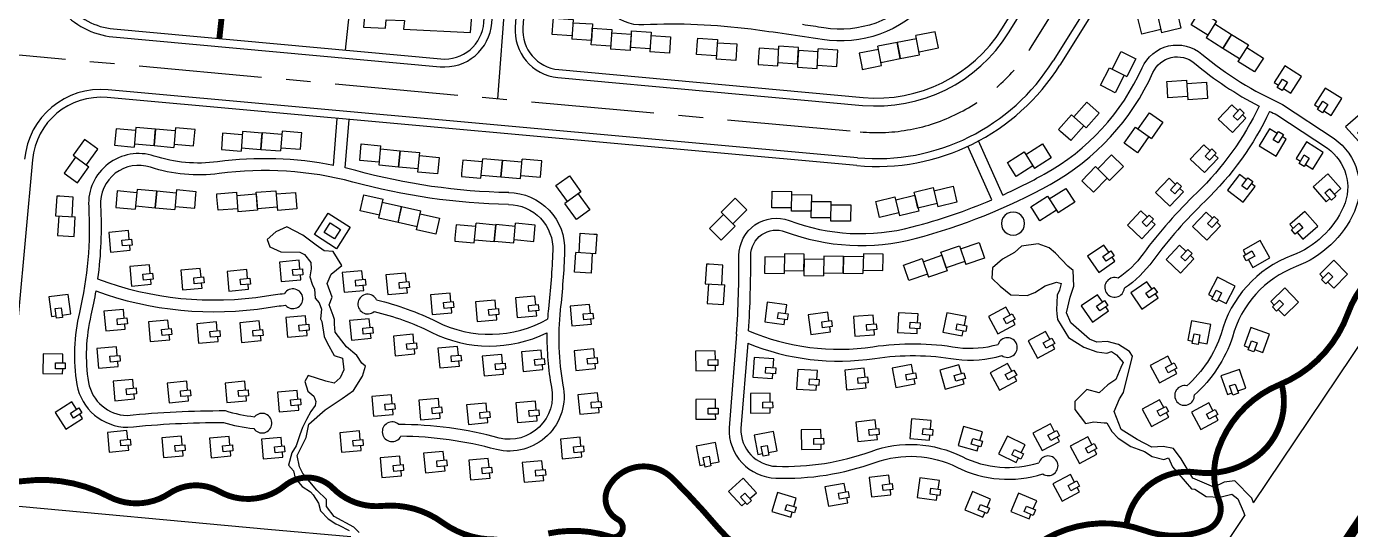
# Model space of a CAD drawing. Extents: x 30752 to 65014, y 26327 to 78956.
# Drawn here: x 33075 to 33747, y 28177 to 28433 of the extents above; entities that cross this region are included whole.
import ezdxf

# ---------------------------------------------------------------- set-up
doc = ezdxf.new("R2010")
doc.units = 0
doc.header["$MEASUREMENT"] = 0
for name, pattern in [('CENTER', [2, 1.25, -0.25, 0.25, -0.25]), ('CENTER2', [1.125, 0.75, -0.125, 0.125, -0.125]), ('CONTINOUS', [0])]:
    doc.linetypes.add(name, pattern=pattern)
doc.layers.get('0').update_dxf_attribs({"color": 12, "linetype": 'CONTINUOUS'})
for name, color, linetype in [('-规划边界', 1, 'CONTINUOUS'), ('GH-中心线', 254, 'CENTER'), ('GH-道路红线', 1, 'CONTINOUS'), ('GH_水系', 152, 'CONTINUOUS'), ('LV', 62, 'CONTINUOUS'), ('中心区建筑', 32, 'CONTINUOUS'), ('图层1', 41, 'CONTINUOUS'), ('支路', 34, 'CONTINUOUS')]:
    doc.layers.add(name, color=color, linetype=linetype)

# ---------------------------------------------------------------- blocks, each defined once
blk = doc.blocks.new('x1')
blk.add_lwpolyline([(10, 5.54), (10, 10), (0, 10), (0, 0), (10, 0), (10, 2.52)])
blk.add_lwpolyline([(6.27, 5.54), (11.26, 5.54), (11.26, 2.52), (6.27, 2.52)], close=True)
blk = doc.blocks.new('x2')
for p, q in [((0, 8.37), (0, 0)), ((10, 8.37), (0, 8.37)), ((20, 1.63), (20, 8.54)), ((0, 0), (10, 0)), ((10, 1.63), (20, 1.63))]:
    blk.add_line(p, q)
blk.add_lwpolyline([(20, 8.54), (20, 10), (10, 10), (10, 0)])

msp = doc.modelspace()

# ---------------------------------------------------------------- linework, layer by layer
at = {"layer": '-规划边界', "color": 251, "linetype": 'CENTER2', "ltscale": 50, "const_width": 5, "flags": 128}
msp.add_lwpolyline([(31130.58, 27597.98), (31273.89, 27507.56), (32003.42, 27386.62), (32901.4, 26916.12), (34040.03, 28610.51, 0.008825), (33919.41, 28685.55), (33365.12, 29016.98), (32469.57, 29552.45), (32400.9, 29593.51), (32342.47, 29501.52), (31130.58, 27597.98)], format="xyb", dxfattribs=at)
at = {"layer": 'GH-中心线', "ltscale": 50}
for points in [[(32419.83, 29136.69), (32370.49, 28597.56), (32594.46, 28577.06), (32789.2, 28454.8, 0.117879), (32833.25, 28439.91), (33498, 28379.07, 0.28299), (33584.85, 28422.13), (33782.64, 28738.36)], [(33314.15, 28395.9), (33331.31, 28621.82, 0.290848), (33306.06, 28669.14), (32991.74, 28846.8, 0.106193), (32951.65, 28859.32), (32623.04, 28889.4)]]:
    msp.add_lwpolyline(points, format="xyb", dxfattribs=at)
at = {"layer": 'GH-道路红线'}
for p, q in [((33762.2, 28680.19), (33596.05, 28415.13)), ((33765.59, 28678.06), (33599.44, 28413)), ((33496.79, 28365.91), (33116.28, 28400.47)), ((33496.43, 28361.93), (33115.91, 28396.49)), ((33077.89, 28364.82), (33018.69, 27717.99))]:
    msp.add_line(p, q, dxfattribs=at)
for points in [[(33314.15, 28671.07, -0.232542), (33337.42, 28627.48), (33322.94, 28432.37, 0.409651), (33344.68, 28406.66), (33499.23, 28392.51, 0.28299), (33573.4, 28429.29), (33738.74, 28693.63, 0.420099), (33725.69, 28747.78), (33385.55, 28951.16, 0.408352), (33332.47, 28938.37), (33217.64, 28754.79, 0.427222), (33226.18, 28721.18)], [(33316.31, 28674.44, -0.23445), (33341.43, 28627.39), (33326.92, 28432.07, 0.409695), (33345.04, 28410.64), (33499.59, 28396.5, 0.28299), (33570.01, 28431.41), (33735.35, 28695.75, 0.420099), (33723.64, 28744.35), (33383.5, 28947.73, 0.408352), (33335.86, 28936.25), (33221.04, 28752.67, 0.427307), (33228.15, 28724.66)], [(33088.78, 28527.72), (33083.48, 28469.73, 0.414214), (33118.76, 28427.33), (33284.92, 28412.13, 0.418747), (33311.04, 28434.21), (33324.83, 28615.7, 0.356645), (33297.36, 28667.16), (33217.95, 28712.04, 0.401241), (33185.8, 28703.88), (33104.18, 28573.39, 0.117455)], [(33092.77, 28527.35), (33087.46, 28469.36, 0.414214), (33119.12, 28431.32), (33285.29, 28416.11, 0.418747), (33307.05, 28434.51), (33320.86, 28616.24, 0.359769), (33295.6, 28663.56), (33215.98, 28708.56, 0.401241), (33189.19, 28701.75), (33107.57, 28571.27, 0.117455)]]:
    msp.add_lwpolyline(points, format="xyb", close=True, dxfattribs=at)
for centre, radius, start, end in [((33506.43, 28471.18), 109.71, 264.77072, 327.9747), ((33506.43, 28471.18), 105.71, 264.76998, 327.97573), ((33112.75, 28361.63), 39, 84.81002, 174.77072), ((33112.75, 28361.63), 35, 84.81002, 174.77072)]:
    msp.add_arc(centre, radius, start, end, dxfattribs=at)
at = {"layer": 'GH_水系'}
for p, q in [((33697.67, 28190.7), (33894.01, 28482.87)), ((33061.88, 28189.86), (33197.41, 28177.45)), ((33061.88, 28189.86), (33197.41, 28177.45)), ((33660.29, 28135.09), (33693.41, 28184.38)), ((33197.41, 28177.45), (33239.51, 28173.64))]:
    msp.add_line(p, q, dxfattribs=at)
for points in [[(33243.72, 28175.66), (33241.05, 28178.34), (33231.03, 28183.81), (33227.19, 28188.85), (33227.2, 28192.38), (33222.24, 28197.19), (33215.1, 28205.63), (33213.39, 28208.99), (33212.32, 28214.83), (33216.82, 28223.85), (33218.28, 28230.63), (33226.5, 28237.91), (33235.05, 28243.69), (33240.84, 28247.69), (33245.53, 28254.98), (33246.94, 28260.19), (33245.03, 28261.73), (33242.64, 28265.53), (33237.38, 28269.87), (33234.92, 28273.06), (33231.61, 28277.44), (33231.32, 28281.49), (33231.2, 28283.82), (33230.57, 28285.84), (33228.6, 28291.29), (33230.11, 28295.15), (33227.44, 28302.02), (33229.53, 28306.79), (33235.02, 28311.31), (33230.54, 28318.37), (33225.95, 28318.75), (33221.99, 28321.61), (33215.22, 28326.61), (33207.03, 28330.91), (33201.51, 28328.34), (33197.07, 28324.43), (33198.49, 28320.62), (33203.94, 28318.08), (33213.56, 28318.02), (33215.99, 28316.78), (33219.21, 28312.78), (33219.34, 28309.47), (33218.66, 28305.4), (33219.85, 28301.74), (33221.17, 28299.28), (33221.4, 28294.63), (33223.47, 28292.33), (33224.58, 28289.05), (33224.06, 28284.23), (33224.76, 28282.81), (33226.01, 28275.24), (33227.5, 28272.04), (33231.07, 28265.56), (33235.3, 28264.13), (33236, 28258.2), (33234.11, 28254.26), (33231.01, 28251.43), (33226.85, 28252.49), (33217.79, 28255.42), (33216.11, 28252.31), (33217.77, 28247.38), (33220.67, 28244.87), (33221.84, 28242.19), (33221.5, 28240.15), (33219.23, 28237.11), (33216.96, 28233.09), (33214.93, 28228.92), (33213.56, 28225.29), (33211.86, 28219.63), (33209.66, 28216.21), (33207.89, 28209.95), (33210.5, 28206.98), (33211.31, 28203.24), (33214.76, 28199.09), (33219.1, 28196.31), (33220.4, 28194.83), (33223.1, 28190.51), (33224.15, 28186.62), (33227.97, 28182.55), (33231.85, 28180.06), (33233.36, 28179.41), (33238.67, 28176.75)], [(33697.67, 28190.7), (33696.85, 28193.19), (33688.33, 28201.84), (33682.93, 28201.22), (33677.67, 28198.7), (33666.99, 28203.29), (33660.99, 28213.05), (33657.09, 28218.29), (33651.87, 28219.37), (33646.15, 28218.95), (33638.66, 28222.86), (33630.62, 28228.02), (33626.97, 28237.18), (33629.72, 28243.59), (33631.79, 28246.8), (33636.35, 28265.22), (33634.72, 28267.63), (33629.25, 28271.14), (33623.4, 28272.64), (33618.21, 28272.34), (33614.58, 28273.76), (33605, 28282.19), (33602.79, 28287.24), (33604.67, 28295.12), (33606.48, 28300.77), (33606.13, 28308.71), (33603.45, 28310.89), (33597.29, 28317.57), (33593.96, 28320.17), (33588.51, 28322.3), (33579.95, 28321), (33576.5, 28317.76), (33570.3, 28314.47), (33565.19, 28310.04), (33564.96, 28304.74), (33569.16, 28300.67), (33574.54, 28296.31), (33582.92, 28295.92), (33586.71, 28297.57), (33592.06, 28300.95), (33597.75, 28302.74), (33600.1, 28302.14), (33599.2, 28298.63), (33598.08, 28296.17), (33597.78, 28288.64), (33597.92, 28286.74), (33598.29, 28283.77), (33603.85, 28274.75), (33608.35, 28271.86), (33611.57, 28269.79), (33618.18, 28267.36), (33623.28, 28266.8), (33625.6, 28267.59), (33628.18, 28265.93)], [(33628.18, 28265.93), (33631.53, 28261.96), (33630.41, 28259.5), (33627.86, 28253.42), (33623.77, 28250.59), (33619.39, 28246.6), (33613.21, 28248.3), (33607.06, 28242.26), (33607.13, 28238.13), (33612.55, 28231.01), (33616.77, 28231.93), (33621.87, 28231.38), (33623.25, 28231.4), (33625.87, 28226.99), (33629.11, 28223.55), (33635.54, 28219.41), (33639.17, 28217.99), (33642.48, 28216.77), (33646.34, 28214.29), (33652.2, 28212.8), (33654.52, 28213.58), (33656.61, 28209.06), (33666.23, 28197.87), (33667.93, 28197.69), (33673.72, 28193.97), (33680.73, 28193.56), (33686.74, 28195.14), (33689.75, 28192.75), (33692.51, 28186.44), (33693.41, 28184.38)]]:
    msp.add_lwpolyline(points, dxfattribs=at)
at = {"layer": 'LV'}
msp.add_lwpolyline([(33236.89, 28420.54), (33246.91, 28515.59), (33312.83, 28510.59)], dxfattribs=at)
at = {"layer": '中心区建筑', "color": 1}
for points in [[(33258.56, 28454.47), (33258.76, 28457.91), (33248.25, 28458.54), (33245.99, 28432.19), (33257.17, 28431.62), (33257.44, 28436), (33266.69, 28435.53), (33266.29, 28431.16), (33300.35, 28429.43), (33302.29, 28455.27), (33268.65, 28457.31), (33268.34, 28453.88)], [(33228.04, 28337.83), (33239.27, 28330.62), (33232.26, 28319.7), (33221.03, 28326.92)], [(33581.55, 28332.5), (33581.35, 28334.02), (33580.76, 28335.44), (33579.83, 28336.66), (33578.61, 28337.59), (33577.19, 28338.18), (33575.67, 28338.38), (33574.15, 28338.18), (33572.73, 28337.59), (33571.51, 28336.66), (33570.58, 28335.44), (33569.99, 28334.02), (33569.79, 28332.5), (33569.99, 28330.98), (33570.58, 28329.56), (33571.51, 28328.34), (33572.73, 28327.41), (33574.15, 28326.82), (33575.67, 28326.62), (33577.19, 28326.82), (33578.61, 28327.41), (33579.83, 28328.34), (33580.76, 28329.56), (33581.35, 28330.98)], [(33229.12, 28332.86), (33234.29, 28329.53), (33231.17, 28324.68), (33226, 28328)]]:
    msp.add_lwpolyline(points, close=True, dxfattribs=at)
at = {"layer": '图层1', "const_width": 3}
msp.add_lwpolyline([(33172.78, 28426.41), (33177.89, 28473.66)], dxfattribs=at)
for points in [[(33762.71, 28310.22, 0.144172), (33745.7, 28286.99, -0.212222), (33711.04, 28250.77, 0.214461), (33679.88, 28217.95, 0.179221), (33680.34, 28191.83, -0.417988), (33673.72, 28176.98, -0.178896), (33642.12, 28176.8, 0.271113), (33583.19, 28166.01, -0.279327)], [(33712.3, 28249.95, -0.314295), (33697.35, 28212.79, -0.180456), (33668.47, 28206.26, 0.416578), (33633.2, 28179.18, 2.480134)], [(33444.85, 28162.75, -0.093053), (33425.98, 28178.04, 0.021316), (33402.6, 28203.32, 0.494583), (33370.37, 28198.87, 0.419421), (33375.11, 28182.31, -0.912389), (33371.35, 28173.55, 0.131701), (33339.77, 28175.21, -0.045479)], [(33313.97, 28172.13, -0.165561), (33285.97, 28180.81, 0.182724), (33255.37, 28189.18, -0.224779), (33230.42, 28198.23, 0.387676), (33206.03, 28199.46, -0.309836), (33172.78, 28196.52, 0.282384), (33147.45, 28195.56, -0.274982), (33116.58, 28193.96, 0.154292), (33073.27, 28201.8, -0.041223), (33062.93, 28201.33, -27.672744)]]:
    msp.add_lwpolyline(points, format="xyb", dxfattribs=at)
at = {"layer": '支路'}
for points in [[(33579.13, 28513.52, -0.042629), (33554.83, 28473.15, -0.024551), (33532.36, 28445.15, -0.255986), (33478.76, 28425.92, 0.006682), (33442.68, 28431.13, 0.044844), (33388.18, 28433.33, -0.471989), (33364.73, 28459.12, 0.006983), (33369.08, 28498.09, 0.006983)], [(33555.48, 28484.57, -0.00889), (33549.97, 28476.67, -0.024551), (33527.87, 28449.13, -0.255986), (33479.7, 28431.84, 0.001997), (33468.88, 28433.51, 0.001997)], [(33441.46, 28278.06, 0.01616), (33442.57, 28316.25, -0.524726), (33460.01, 28328.37, 0.154896), (33526.03, 28324.96, 0.06257), (33594.47, 28352.36, 0.162232), (33646.7, 28409.17, -0.497737), (33667.72, 28413.99, 0.055686), (33700.56, 28392.14)], [(33570.43, 28347.01, 0.020408), (33591.56, 28357.6, 0.162232), (33641.23, 28411.62, -0.497737), (33671.57, 28418.58, 0.069763), (33712.51, 28393.02)], [(33700.56, 28392.14, -0.090668), (33669.02, 28348.19, 0.040747), (33641.73, 28317.19, -0.090972), (33629.06, 28304.78, -0.090972)], [(33712.51, 28393.02), (33738.65, 28375.67, -0.358603), (33748.96, 28338.65, -0.200833), (33719.36, 28310.66, 0.242416), (33687.06, 28274.86, -0.133145), (33667.74, 28245.5, -0.133145)], [(33705.94, 28389.48, -0.090501), (33673.18, 28343.87, 0.040671), (33646.58, 28313.67, -0.091717), (33632.21, 28299.67, -0.091717)], [(33709.63, 28387.78), (33735.27, 28370.72, -0.357791), (33743.48, 28341.08, -0.200833), (33717.24, 28316.27, 0.241578), (33681.3, 28276.57, -0.131704), (33663.9, 28250.12, -0.131704)], [(33705.94, 28389.48, 0.005715), (33709.63, 28387.78)], [(33230.77, 28362.01, 0.08196), (33171.91, 28363.86, -0.112115), (33139.69, 28366.8, 0.527581), (33106.45, 28341.2, -0.071926), (33101.76, 28287.43, 0.097449), (33100.43, 28250.82, 0.357787), (33126.25, 28229.09, -0.026176), (33174.85, 28231.54, 0.048264), (33190.25, 28228.5, 0.048264)], [(33319.54, 28342.2, -0.061665), (33240.49, 28353.61, 0.09805), (33172.7, 28357.91, -0.112115), (33137.83, 28361.1, 0.527581), (33112.44, 28341.54, -0.047859), (33110.99, 28304.4, -0.047859)], [(33319.66, 28348.2, -0.061682), (33242.04, 28359.4, 0.007623), (33236.69, 28360.73, 0.007623)], [(33319.62, 28348.2, -0.424641), (33348.06, 28318.39, -0.016656), (33345.83, 28288.64, 0.072158), (33347.21, 28250.55, -0.550253), (33313.42, 28217.8, 0.064675), (33264.92, 28224.52, 0.064675)], [(33435.34, 28276.35, 0.01705), (33436.57, 28316.23, -0.524726), (33462.12, 28333.99, 0.154896), (33524.51, 28330.77, 0.036922), (33564.94, 28344.6, 0.036922)], [(33319.58, 28342.2, -0.424641), (33342.06, 28318.64, -0.016656), (33339.87, 28289.28, 0.009538), (33339.4, 28284.01, 0.009538)], [(33110.99, 28304.4, 0.129844), (33196.67, 28295.84, -0.016219), (33205.91, 28297.02)], [(33110.07, 28298.35, -0.01611), (33107.6, 28286.06, 0.097218), (33106.34, 28251.85, 0.352357), (33126.01, 28235.09, -0.026455), (33175.76, 28237.54, 0.050619), (33190.69, 28234.48, 0.050619)], [(33110.07, 28298.35, 0.128008), (33197.62, 28289.92, -0.016068), (33206.39, 28291.03)], [(33252.64, 28293.72, -0.057152), (33283.07, 28282.76, 0.250648), (33339.4, 28284.01)], [(33251.34, 28287.86, -0.056948), (33280.38, 28277.39, 0.235698), (33339.09, 28277.07)], [(33339.09, 28277.07, 0.050151), (33341.33, 28249.4, -0.550009), (33314.9, 28223.61, 0.066001), (33263.84, 28230.53, 0.066001)], [(33435.34, 28276.39), (33431.52, 28228.8, 0.41495), (33455.33, 28203.29, 0.0952), (33505.62, 28211.24, -0.205011), (33547.17, 28208.83, 0.194124), (33590.74, 28205.39, 0.194124)], [(33441.46, 28278.06, 0.139185), (33504.59, 28269.99, -0.079573), (33547.62, 28269.59, 0.100829), (33568.09, 28271.19)], [(33440.99, 28271.75), (33437.51, 28228.47, 0.412993), (33455.53, 28209.29, 0.0952), (33503.58, 28216.88, -0.205011), (33549.85, 28214.2, 0.193107), (33588.74, 28211.05)], [(33440.99, 28271.75, 0.134936), (33505.48, 28264.06, -0.079826), (33546.75, 28263.65, 0.102478), (33569.97, 28265.49)]]:
    msp.add_lwpolyline(points, format="xyb", dxfattribs=at)
for points in [[(33230.77, 28362.01), (33232.65, 28385.89)], [(33236.69, 28360.73), (33238.63, 28385.35)], [(33564.94, 28344.6), (33552.79, 28371.75)], [(33570.43, 28347.01), (33558.16, 28374.44)]]:
    msp.add_lwpolyline(points, dxfattribs=at)
for centre, start, end in [((33627.23, 28300.13), 68.58126, 354.77812), ((33210.14, 28294.34), 221.45058, 147.7021), ((33248.08, 28291.65), 24.41015, 310.66145), ((33572.83, 28269.59), 235.12281, 161.32485), ((33662.74, 28245.25), 76.66632, 2.8847), ((33194.46, 28231.19), 212.62587, 138.85816), ((33260.48, 28226.82), 47.82066, 332.60131), ((33593.51, 28209.55), 236.31214, 162.51624)]:
    msp.add_arc(centre, 5, start, end, dxfattribs=at)

# ---------------------------------------------------------------- block references
at = {"xscale": -1}
for p, rotation in [((33660.86, 28431.68), 13.30660872626919), ((33682.23, 28421.42), 328.018957414071), ((33361.66, 28425.47), 356.1986209383741), ((33381.36, 28420.32), 356.1986209383741), ((33401.32, 28419), 356.1986209383741), ((33434.91, 28415.32), 356.1986209383741), ((33698.33, 28409.45), 328.018957414071), ((33638, 28416.06), 63.21675436520526), ((33674.37, 28396.01), 3.812995606012066), ((33619.39, 28388.63), 48.7128441713785), ((33651.74, 28383.92), 54.91835556476569), ((33244.78, 28372.94), 174.8100188972537), ((33595.08, 28365.84), 32.45914755397913), ((33264.55, 28369.51), 174.8100188972537), ((33631.68, 28361.56), 45.65392629221089), ((33354.03, 28334.66), 305.7543072557239), ((33212.19, 28340.02), 4.581235440467157), ((33547.23, 28343.39), 13.47445920801651), ((33607.03, 28343.32), 32.45914755397913), ((33192.19, 28339.23), 4.581235440467157), ((33246.1, 28347.08), 167.6363434151599), ((33453.34, 28348.91), 179.6356772266726), ((33473.3, 28343.79), 179.6356772266726), ((33527.78, 28338.73), 13.47445920801651), ((33265.29, 28341.2), 167.6363434151599), ((33353.12, 28307.78), 266.422273934922), ((33561.18, 28314.99), 18.9379441097463), ((33542.26, 28308.5), 18.9379441097463)]:
    msp.add_blockref('x2', p, dxfattribs=dict(at, rotation=rotation))
for name, p, rotation in [('x2', (33516.84, 28424.43), 191.1600000945406), ('x2', (33536.15, 28429.9), 191.1600000945406), ('x2', (33466.85, 28421.91), 176.1986209385821), ('x2', (33486.81, 28420.59), 176.1986209385821), ('x1', (33713.58, 28412.53), 237.9746958317894), ('x1', (33734.06, 28401.22), 237.9746958317894), ('x1', (33687.06, 28378.71), 46.5482115947152), ('x1', (33744.52, 28381.64), 311.6752502711551), ('x2', (33119.59, 28372.27), 354.8100188972538), ('x2', (33139.65, 28372.08), 354.8100188972538), ('x2', (33173.81, 28370.04), 355.6211887218081), ('x2', (33193.87, 28370.14), 355.6211887218081), ('x1', (33709.17, 28366.79), 58.38781934260495), ('x2', (33100.71, 28353.21), 53.91723342148764), ('x1', (33672.85, 28358.38), 46.5482115947152), ('x1', (33724.7, 28373.97), 237.9746958317894), ('x2', (33316.46, 28364.55), 174.8100188972537), ('x2', (33336.52, 28364.37), 174.8100188972537), ('x1', (33692.48, 28343.35), 52.46801546871909), ('x1', (33727.96, 28351.09), 311.6752502711551), ('x2', (33120.16, 28340.73), 354.8100188972538), ('x2', (33140.23, 28340.54), 354.8100188972538), ('x1', (33655.32, 28341.34), 46.5482115947152), ('x2', (33099.01, 28325.87), 86.42227393492198), ('x2', (33427.54, 28324.13), 45.16746019672186), ('x1', (33640.99, 28324.82), 46.5482115947152), ('x1', (33674.04, 28324.17), 46.5482115947152), ('x1', (33723.8, 28338.68), 221.1593762533223), ('x2', (33313.07, 28331.74), 174.8100188972537), ('x2', (33333.16, 28331.78), 174.8100188972537), ('x1', (33117.55, 28318.07), 5.179084548306423), ('x1', (33701.19, 28323.86), 209.2521269169222), ('x2', (33449.5, 28307.3), 358.8544839740468), ('x2', (33489.51, 28307.38), 358.8544839740468), ('x1', (33619.19, 28307.7), 34.70860384688271), ('x1', (33660.64, 28307.33), 46.5482115947152), ('x1', (33128.2, 28300.77), 5.179084548306423), ('x1', (33154.07, 28298.86), 5.179084548306423), ('x1', (33204.2, 28303.04), 5.179084548306423), ('x2', (33428.78, 28291.38), 86.42227393492198), ('x2', (33469.49, 28306.15), 358.8544839740468), ('x1', (33738.46, 28313.86), 225.067994857433), ('x1', (33177.61, 28298.27), 5.179084548306423), ('x1', (33236.11, 28297.71), 5.179084548306423), ('x1', (33258.28, 28296.52), 5.179084548306423), ('x1', (33641.13, 28289.09), 34.70860384688271), ('x1', (33679.48, 28305.38), 242.7637351685915), ('x1', (33086.19, 28295.25), 277.5614629292414), ('x1', (33280.84, 28286.38), 5.179084548306423), ('x1', (33615.99, 28282.49), 34.70860384688271), ('x1', (33713.71, 28299.86), 223.8998442613941), ('x1', (33303.74, 28282.81), 5.179084548306423), ('x1', (33323.95, 28284.84), 5.179084548306423), ('x1', (33351.71, 28280.57), 5.179084548306423), ('x1', (33449.61, 28282.69), 352.3253928930517), ('x1', (33567.94, 28276.51), 28.06433083089816), ('x1', (33115.09, 28278.08), 5.179084548306423), ('x1', (33137.66, 28272.64), 5.179084548306423), ('x1', (33162.26, 28271.72), 5.179084548306423), ('x1', (33184.01, 28272.22), 5.179084548306423), ('x1', (33207.42, 28274.87), 5.179084548306423), ('x1', (33239.83, 28273.36), 5.179084548306423), ('x1', (33473.12, 28276.21), 8.112890471364539), ('x1', (33495.43, 28275.35), 4.067502873135976), ('x1', (33516.95, 28277.19), 356.979523218886), ('x1', (33540.12, 28277.34), 349.1215720706075), ('x1', (33666.22, 28283.16), 259.5195392944532), ('x1', (33262.08, 28265.44), 5.179084548306423), ('x1', (33588.12, 28264.17), 28.06433083089816), ('x1', (33696.43, 28279.79), 250.3100177232049), ('x1', (33111.51, 28259.07), 5.179084548306423), ('x1', (33284.68, 28259.23), 5.179084548306423), ('x1', (33083.23, 28256.41), 359.1559824809439), ('x1', (33307.13, 28255.18), 5.179084548306423), ('x1', (33327.04, 28257.47), 5.179084548306423), ('x1', (33353.8, 28257.99), 5.179084548306423), ('x1', (33414.67, 28257.79), 0.7542891313086023), ('x1', (33443.64, 28254.47), 356.2589742932319), ('x1', (33650.08, 28251.65), 28.06433083089816), ('x1', (33465.71, 28248.52), 356.2589742932319), ('x1', (33491.13, 28248.17), 5.179084548306423), ('x1', (33516.13, 28249.33), 10.4375026865536), ('x1', (33541.31, 28248.42), 15.69592082481371), ('x1', (33568.82, 28247.99), 28.06433083089816), ('x1', (33681.21, 28255.17), 289.0789514849989), ('x1', (33119.8, 28242.58), 5.179084548306423), ('x1', (33147.24, 28241.57), 5.179084548306423), ('x1', (33176.66, 28241.62), 5.179084548306423), ('x1', (33094.87, 28228.2), 32.49659033509799), ('x1', (33203.23, 28236.93), 5.179084548306423), ('x1', (33251.04, 28234.71), 5.179084548306423), ('x1', (33274.92, 28232.91), 5.179084548306423), ('x1', (33324.18, 28231.51), 5.179084548306423), ('x1', (33355.71, 28235.69), 5.179084548306423), ('x1', (33414.73, 28233.17), 0.7542891313086023), ('x1', (33442.46, 28236.28), 0.7542891313086023), ('x1', (33645.93, 28229.55), 28.06433083089816), ('x1', (33299.19, 28230.55), 5.179084548306423), ('x1', (33670.93, 28227.99), 28.06433083089816), ('x1', (33496.86, 28221.83), 6.03102166837086), ('x1', (33523.31, 28223.44), 355.2092981996573), ('x1', (33547.78, 28219.82), 344.3875747312964), ('x1', (33590.5, 28217.25), 28.06433083089816), ('x1', (33116.83, 28216.53), 5.179084548306423), ('x1', (33144.47, 28213.71), 5.179084548306423), ('x1', (33168.67, 28213.63), 5.179084548306423), ('x1', (33195.05, 28213.09), 5.179084548306423), ('x1', (33234.87, 28216.39), 5.179084548306423), ('x1', (33346.87, 28213.14), 5.179084548306423), ('x1', (33444.25, 28225.1), 280.4592861581118), ('x1', (33468.33, 28217.84), 0.7542891313086023), ('x1', (33568.37, 28215.71), 333.5658512626192), ('x1', (33609.46, 28210.73), 28.06433083089816), ('x1', (33277.39, 28206.03), 5.179084548306423), ('x1', (33414.77, 28219.52), 280.6602386529041), ('x1', (33255.35, 28203.61), 5.179084548306423), ('x1', (33300.27, 28202.4), 5.179084548306423), ('x1', (33327.46, 28201.21), 5.179084548306423), ('x1', (33431.28, 28196.57), 312.1729173852528), ('x1', (33503.78, 28193.76), 6.471585498878586), ('x1', (33526.99, 28193.54), 351.8957662638757), ('x1', (33600.67, 28191.65), 28.06433083089816), ('x1', (33453.26, 28186.37), 343.6855961172327), ('x1', (33481.95, 28188.99), 10.49231650889752), ('x1', (33551.18, 28187.27), 337.3199470289335), ('x1', (33574.6, 28186.42), 337.3199470289335)]:
    msp.add_blockref(name, p, dxfattribs=dict(rotation=rotation))

doc.saveas('drawing.dxf')
